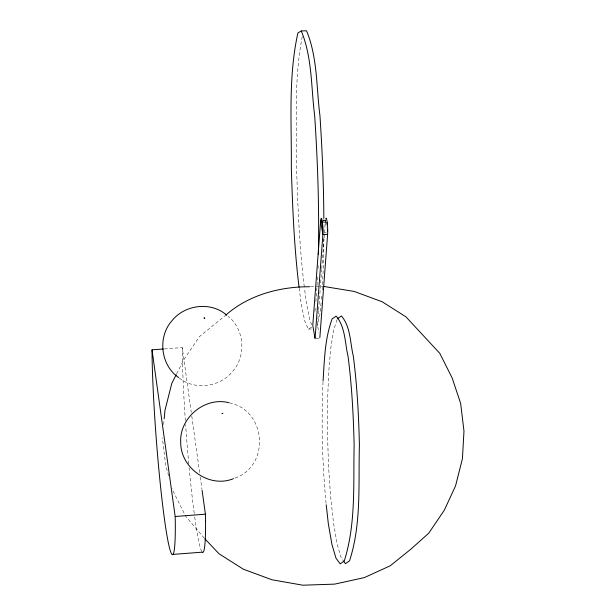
<?xml version="1.0" encoding="UTF-8"?>
<svg xmlns="http://www.w3.org/2000/svg" width="616" height="616" viewBox="0 0 616 616"><rect width="100%" height="100%" fill="white"/><g stroke="black" fill="none" stroke-linecap="round" stroke-linejoin="round"><path stroke-width="0.46" stroke-dasharray="3.08 2.31" d="M323.839 238.384L323.469 264.688L322.237 289.928M323.038 381.866C321.244 422.838 322.191 463.971 326.218 504.789M317.61 277.015L315.723 303.988M318.018 268.599L318.202 264.865M318.588 310.718L317.51 325.055L318.718 332.247M318.657 309.756L321.675 269.615M321.752 268.653L323.978 239.023M324.047 238.069L325.34 220.859A9.533 1.155 87.3 0 1 325.51 219.35M163.64 424.57L164.087 419.812M314.945 311.373L315.338 307.684M321.09 302.895L319.827 314.892L317.155 325.987M321.475 299.207L321.86 295.511M302.271 36.498C293.824 79.649 296.804 124.209 296.589 167.952C297.859 207.738 299.438 247.586 304.335 287.11M337.091 319.612L333.726 329.822L330.746 348.387L328.628 373.173L327.52 402.51L327.496 434.38L328.559 466.628L330.638 497.043L333.587 523.554L337.214 544.367L341.264 558.05L342.835 560.16M176.63 373.874L184.045 359.351L199.43 336.636L224.871 315.877M299.184 288.219L301.101 303.164L304.697 320.928L308.3 329.083L311.665 327.081M235.089 478.093C270.309 465.542 266.374 410.864 230.076 403.01M164.303 348.941L182.259 347.578L191.253 412.32M323.3 220.459L326.141 220.32M323.454 220.952L325.34 220.859M323.723 222.538L325.61 222.445A7.292 0.885 87.3 0 1 325.741 221.29M324.509 232.902L326.403 232.81M316 338.723L319.781 338.546M308.3 329.083L311.812 328.967M310.541 286.74L322.707 286.455M179.325 378.101C195.118 390.644 220.135 387.033 232.517 371.463C246.508 356.071 244.521 329.167 228.128 316.301M204.235 538.161L185.693 516.293L173.212 491.375L172.411 488.627M311.765 324.832L309.964 320.751L306.368 302.995L304.45 288.049M168.669 475.798L165.735 465.711L162.385 437.891M325.61 222.445L326.557 228.074M191.784 416.131L199.723 473.257M200.246 477.061L201.971 489.443M323.839 219.427L323.885 223.246M201.84 551.559A118.195 7.546 85.7 0 1 194.333 514.183M194.217 513.344A118.195 7.546 85.7 0 1 189.151 467.752M188.796 463.917A118.195 7.546 85.7 0 1 185.624 424.617M185.354 420.774A118.195 7.546 85.7 0 1 182.251 347.54"/><path stroke-width="0.92" d="M318.349 254.524C319.311 208.262 317.733 161.97 314.676 115.808C311.049 87.603 312.358 57.581 301.255 30.969L297.898 32.971C288.096 77.185 291.722 123.161 291.322 168.13C292.592 207.908 294.171 247.763 299.068 287.287M323.069 380.919C324.409 360.121 324.817 338.685 332.109 318.934L336.167 316.116C345.484 327.104 344.806 342.873 348.032 356.233C351.859 385.809 353.461 415.608 354.131 445.407C353.253 483.899 356.063 523.885 344.252 561.03L340.194 563.848L335.997 558.219L331.947 544.536L328.32 523.731L326.218 504.789M315.053 338.769L322.892 234.573A9.533 1.155 87.3 0 0 322.26 221.113A9.533 1.155 87.3 0 0 320.62 221.09L312.782 325.279L314.899 337.868M319.85 337.591L327.612 234.35A9.533 1.155 87.3 0 0 327.258 222.861A9.533 1.155 87.3 0 0 325.749 218.403M164.172 418.857L164.98 410.295L171.826 383.275L176.191 374.728M225.61 315.284C248.271 295.103 279.702 286.602 309.602 286.756M337.375 318.757L341.433 315.939C350.75 326.934 350.073 342.704 353.299 356.056C357.126 385.639 358.735 415.43 359.398 445.237C358.32 483.66 361.6 523.8 349.518 560.86L345.46 563.671L343.358 560.86M233.472 478.64C209.594 488.588 180.711 468.268 180.711 442.704C179.11 417.787 205.066 396.288 229.19 402.779M152.021 349.865L175.175 516.485L175.321 523.461A118.195 7.546 85.7 0 1 164.095 516.47A118.195 7.546 85.7 0 1 152.013 349.826L163.363 349.01M175.175 516.485L205.405 514.198L205.559 521.175M172.21 554.446L202.448 552.159M322.776 222.584L320.882 222.669A7.292 0.885 87.3 0 1 322.137 222.692A7.292 0.885 87.3 0 1 322.622 232.994M327.612 234.35L322.892 234.573L320.62 221.09M301.255 30.969L306.529 30.8C317.625 57.404 316.316 87.426 319.943 115.631C322.207 149.873 323.693 184.161 323.824 218.48M323.646 286.432L354.161 291.43L382.236 301.801L405.952 316.855L439.824 353.384L452.175 378.024L460.637 403.388L463.979 431.115L462.416 458.781L455.547 485.893L444.275 510.256L428.721 533.217L410.656 549.357L390.282 565.75L364.341 577.608L334.603 584.13L302.841 585.2L271.941 579.772L243.297 569.184L219.104 553.83L204.882 538.838M226.757 315.207C211.103 301.209 184.692 304.581 171.918 320.79C157.396 337.021 160.591 365.273 178.648 377.562M202.102 490.39L205.405 514.198M326.865 222.461A7.292 0.885 87.3 0 1 327.081 223.978M327.427 229.506A7.292 0.885 87.3 0 1 327.419 231.262M205.567 521.244A118.195 7.546 85.7 0 1 202.456 552.259M204.096 317.964L204.728 318.195L204.096 317.964M222.122 413.328L222.753 413.559L222.122 413.328"/></g></svg>
